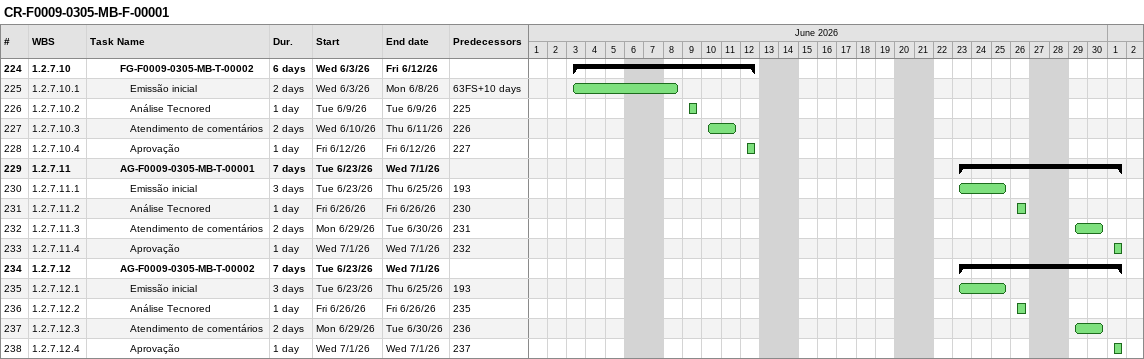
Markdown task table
CR-F0009-0305-MB-F-00001

| ID | WBS | Task | Duration | Start | Finish | Predecessors |
|---|---|---|---|---|---|---|
| 224 | 1.2.7.10 | **FG-F0009-0305-MB-T-00002** | 6d | 2026-06-03 | 2026-06-12 |  |
| 225 | 1.2.7.10.1 | Emissão inicial | 2d | 2026-06-03 | 2026-06-08 | 63FS+10d |
| 226 | 1.2.7.10.2 | Análise Tecnored | 1d | 2026-06-09 | 2026-06-09 | 225 |
| 227 | 1.2.7.10.3 | Atendimento de comentários | 2d | 2026-06-10 | 2026-06-11 | 226 |
| 228 | 1.2.7.10.4 | Aprovação | 1d | 2026-06-12 | 2026-06-12 | 227 |
| 229 | 1.2.7.11 | **AG-F0009-0305-MB-T-00001** | 7d | 2026-06-23 | 2026-07-01 |  |
| 230 | 1.2.7.11.1 | Emissão inicial | 3d | 2026-06-23 | 2026-06-25 | 193 |
| 231 | 1.2.7.11.2 | Análise Tecnored | 1d | 2026-06-26 | 2026-06-26 | 230 |
| 232 | 1.2.7.11.3 | Atendimento de comentários | 2d | 2026-06-29 | 2026-06-30 | 231 |
| 233 | 1.2.7.11.4 | Aprovação | 1d | 2026-07-01 | 2026-07-01 | 232 |
| 234 | 1.2.7.12 | **AG-F0009-0305-MB-T-00002** | 7d | 2026-06-23 | 2026-07-01 |  |
| 235 | 1.2.7.12.1 | Emissão inicial | 3d | 2026-06-23 | 2026-06-25 | 193 |
| 236 | 1.2.7.12.2 | Análise Tecnored | 1d | 2026-06-26 | 2026-06-26 | 235 |
| 237 | 1.2.7.12.3 | Atendimento de comentários | 2d | 2026-06-29 | 2026-06-30 | 236 |
| 238 | 1.2.7.12.4 | Aprovação | 1d | 2026-07-01 | 2026-07-01 | 237 |
